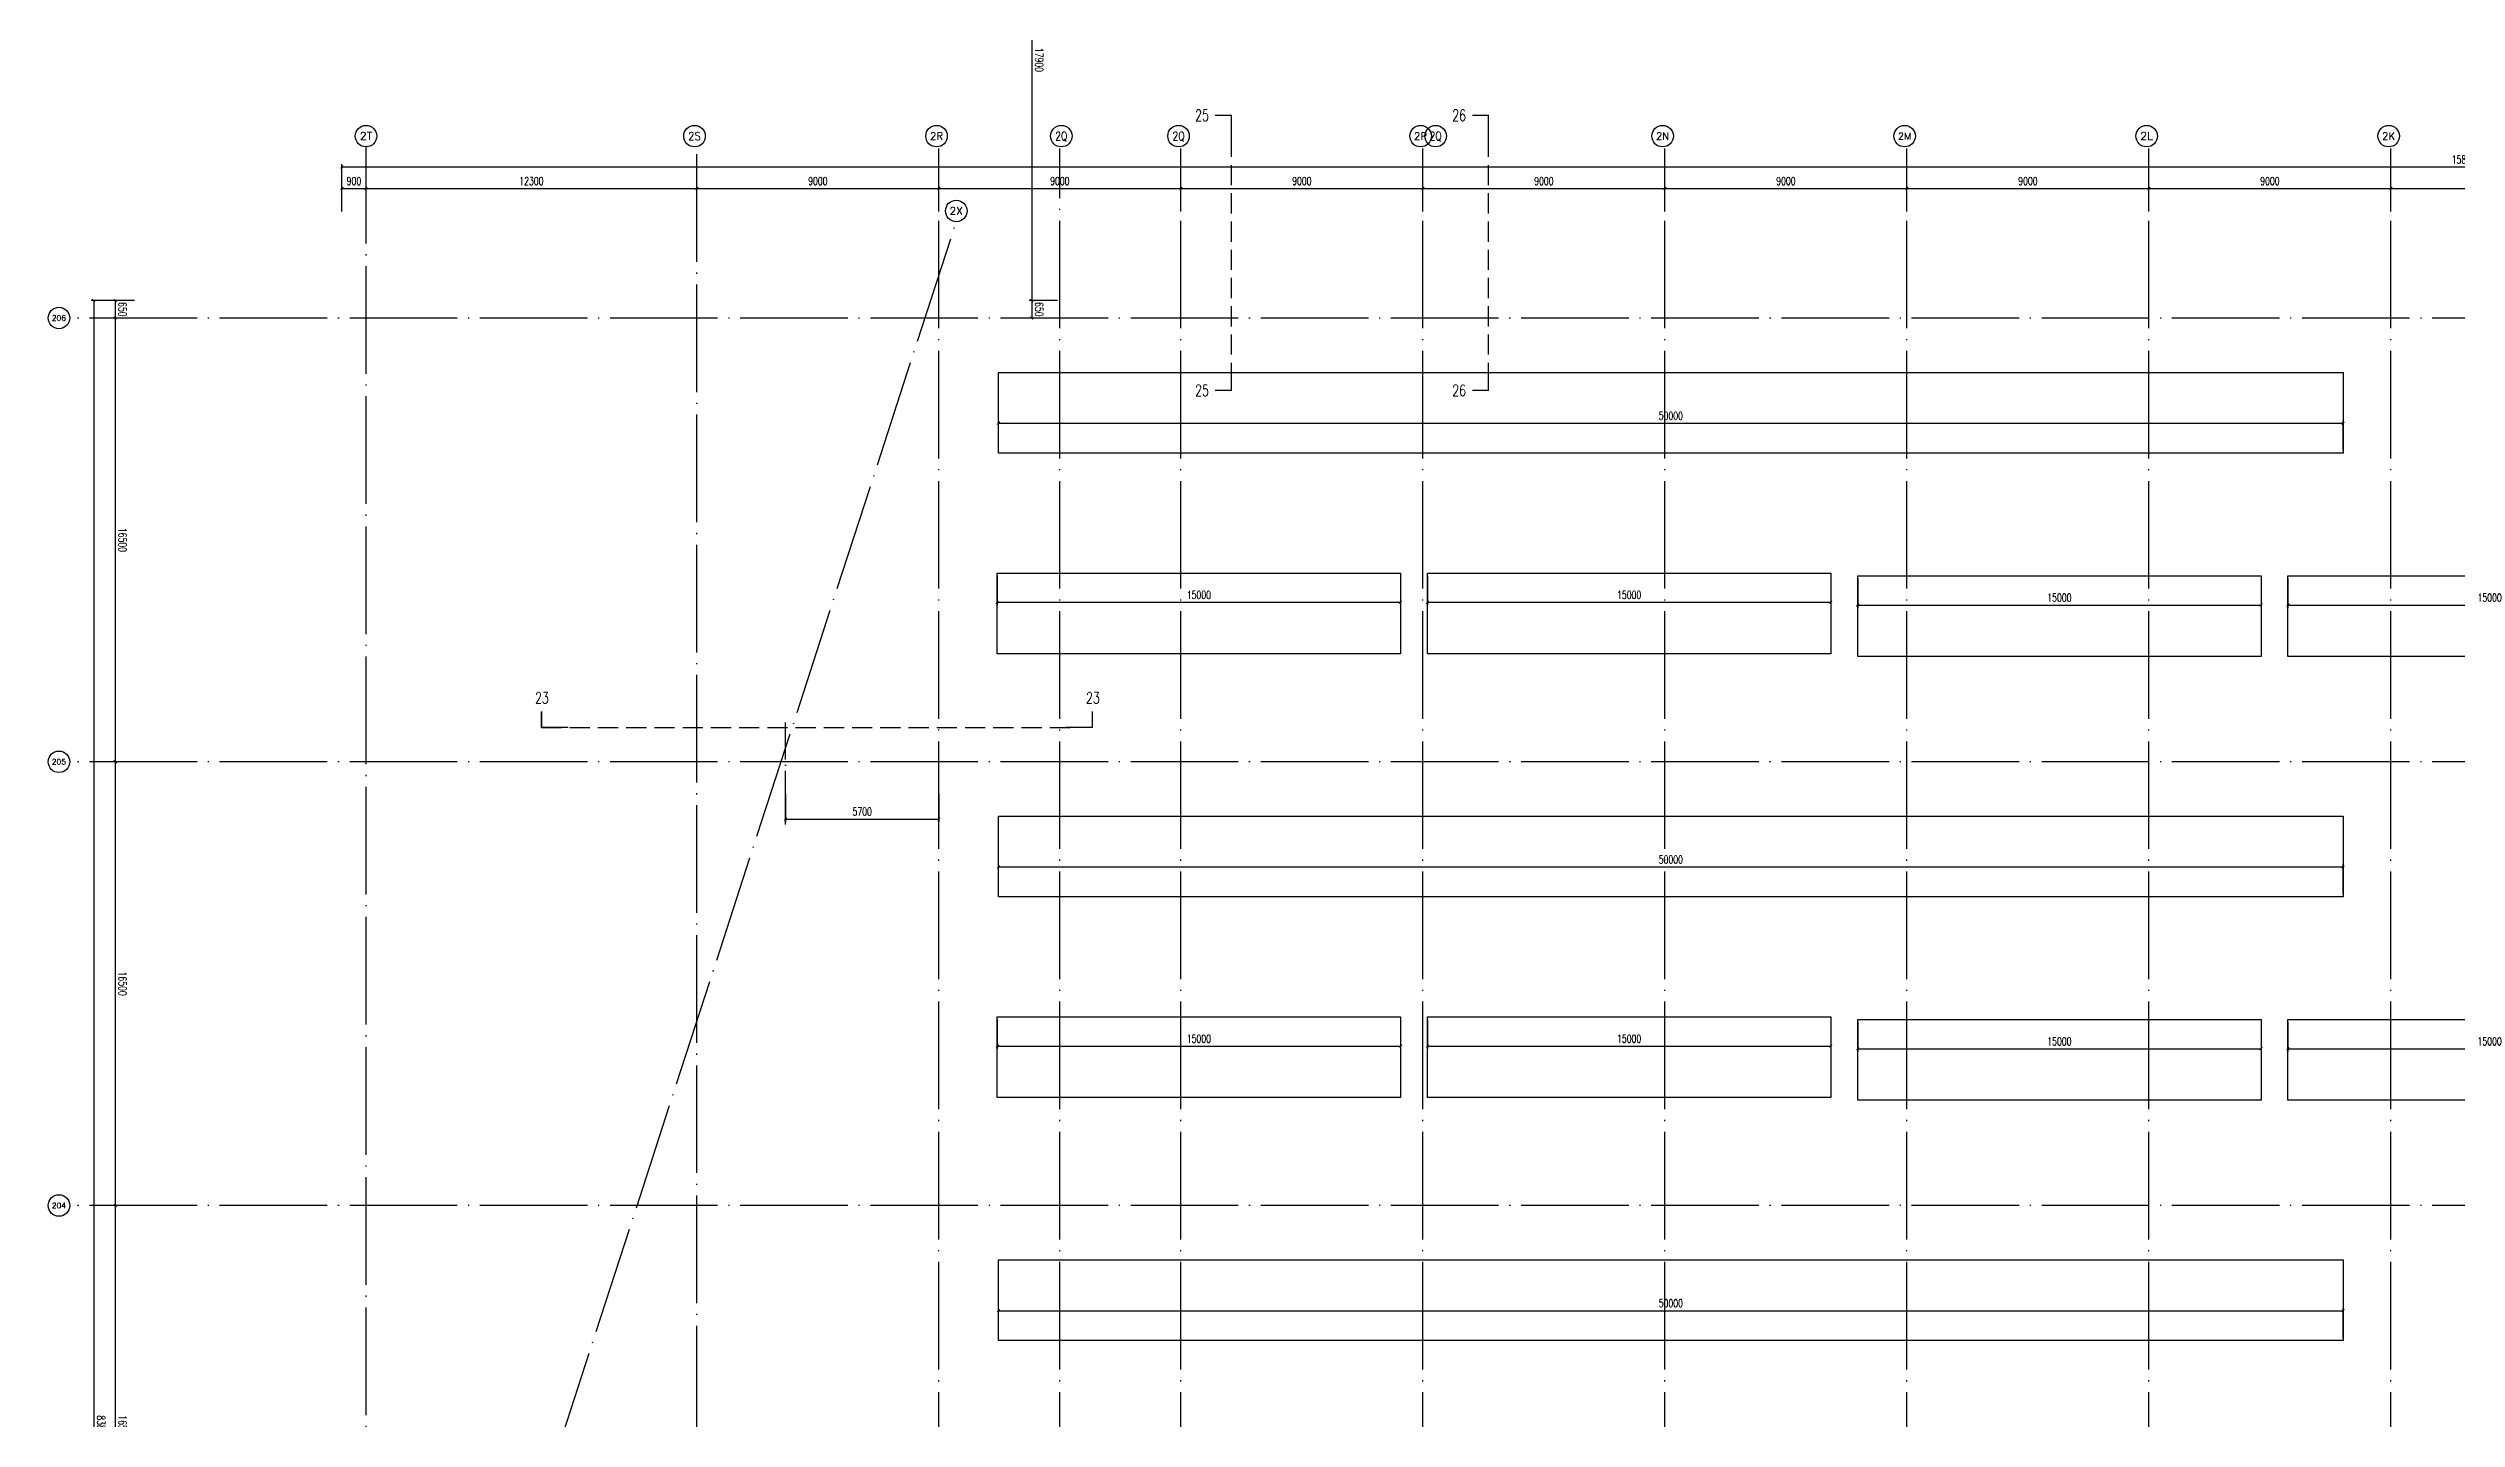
# Model space of a CAD drawing. Extents: x -1313754 to 847533, y 489853 to 941203.
# Drawn here: x -796975 to -707404, y 681639 to 732606 of the extents above; entities that cross this region are included whole.
import ezdxf
from ezdxf.enums import TextEntityAlignment as Align

# ---------------------------------------------------------------- set-up
doc = ezdxf.new("R2010")
doc.units = 0
doc.header["$LTSCALE"] = 1000
doc.header["$MEASUREMENT"] = 0
doc.linetypes.add('DASH', pattern=[0.35, 0.25, -0.1])
doc.linetypes.add('DOTE', pattern=[2.42, 2, -0.2, 0.02, -0.2])
doc.layers.get('Defpoints').update_dxf_attribs({"color": 210})
for name, color, linetype in [('A-AXIS-D', 1, 'Continuous'), ('A-AXIS-DOTE', 14, 'DOTE'), ('A-AXIS-DP', 126, 'Continuous'), ('A-SFCE', 30, 'Continuous'), ('AS-WALL', 40, 'Continuous'), ('DIM_SYMB', 3, 'Continuous'), ('PUB_TEXT', 7, 'Continuous')]:
    doc.layers.add(name, color=color, linetype=linetype)
doc.styles.add('_TCH_AXIS', font='COMPLEX', dxfattribs={"bigfont": 'GBCBIG'})
doc.styles.add('_TCH_DIM_T3', font='SIMPLEX', dxfattribs={"width": 0.705882, "bigfont": 'GBCBIG'})
doc.styles.add('_TCH_LABEL', font='COMPLEX', dxfattribs={"bigfont": 'GBCBIG'})
doc.dimstyles.new('_TCH_ARCH&&100', dxfattribs={"dimtxt": 297.5, "dimasz": 100, "dimexe": 100, "dimexo": 100, "dimgap": 126.25, "dimtad": 1, "dimdec": 0, "dimzin": 0, "dimdsep": 46, "dimtxsty": '_TCH_DIM_T3', "dimblk": 'ARCHTICK', "dimcen": 0.09, "dimclrt": 7, "dimazin": 2, "dimtfac": 1, "dimtdec": 0, "dimtix": 1, "dimtmove": 2, "dimatfit": 3, "dimfxl": 0, "dimtolj": 1, "dimtzin": 0, "dimarcsym": 0})

# ---------------------------------------------------------------- blocks, each defined once
blk = doc.blocks.new('_ArchTick')
at = {"color": 0, "linetype": 'ByBlock', "const_width": 0.4}
blk.add_lwpolyline([(-0.5, -0.5), (0.5, 0.5)], dxfattribs=at)
blk = doc.blocks.new('*D1231')
at = {"layer": 'A-AXIS-D', "color": 0, "lineweight": -2}
for p, q in [((-73024, -115250), (-73846, -115250)), ((-73746, -115250), (-73746, -131750)), ((-73024, -131750), (-73846, -131750))]:
    blk.add_line(p, q, dxfattribs=at)
at = {"layer": 'Defpoints', "color": 0}
for p in [(-72924, -115250), (-73746, -131750), (-72924, -131750)]:
    blk.add_point(p, dxfattribs=at)
at = {"layer": 'A-AXIS-D', "color": 0, "lineweight": -2, "xscale": 100, "yscale": 100, "zscale": 100}
for p, rotation in [((-73746, -115250), 90), ((-73746, -131750), 270)]:
    blk.add_blockref('_ArchTick', p, dxfattribs=dict(at, rotation=rotation))
at = {"layer": 'A-AXIS-D', "color": 7, "insert": (-73471, -123500), "char_height": 297.5, "attachment_point": 5, "rotation": 270, "style": '_TCH_DIM_T3'}
blk.add_mtext('\\A1;16500', dxfattribs=at)
blk = doc.blocks.new('*D1232')
at = {"layer": 'A-AXIS-D', "color": 0, "lineweight": -2}
for p, q in [((-73024, -98750), (-73846, -98750)), ((-73746, -98750), (-73746, -115250)), ((-73024, -115250), (-73846, -115250))]:
    blk.add_line(p, q, dxfattribs=at)
at = {"layer": 'Defpoints', "color": 0}
for p in [(-72924, -98750), (-73746, -115250), (-72924, -115250)]:
    blk.add_point(p, dxfattribs=at)
at = {"layer": 'A-AXIS-D', "color": 0, "lineweight": -2, "xscale": 100, "yscale": 100, "zscale": 100}
for p, rotation in [((-73746, -98750), 90), ((-73746, -115250), 270)]:
    blk.add_blockref('_ArchTick', p, dxfattribs=dict(at, rotation=rotation))
at = {"layer": 'A-AXIS-D', "color": 7, "insert": (-73471, -107000), "char_height": 297.5, "attachment_point": 5, "rotation": 270, "style": '_TCH_DIM_T3'}
blk.add_mtext('\\A1;16500', dxfattribs=at)
blk = doc.blocks.new('*D1233')
at = {"layer": 'A-AXIS-D', "color": 0, "lineweight": -2}
for p, q in [((-73024, -82250), (-73846, -82250)), ((-73746, -82250), (-73746, -98750)), ((-73024, -98750), (-73846, -98750))]:
    blk.add_line(p, q, dxfattribs=at)
at = {"layer": 'Defpoints', "color": 0}
for p in [(-72924, -82250), (-73746, -98750), (-72924, -98750)]:
    blk.add_point(p, dxfattribs=at)
at = {"layer": 'A-AXIS-D', "color": 0, "lineweight": -2, "xscale": 100, "yscale": 100, "zscale": 100}
for p, rotation in [((-73746, -82250), 90), ((-73746, -98750), 270)]:
    blk.add_blockref('_ArchTick', p, dxfattribs=dict(at, rotation=rotation))
at = {"layer": 'A-AXIS-D', "color": 7, "insert": (-73471, -90500), "char_height": 297.5, "attachment_point": 5, "rotation": 270, "style": '_TCH_DIM_T3'}
blk.add_mtext('\\A1;16500', dxfattribs=at)
blk = doc.blocks.new('*D1234')
at = {"layer": 'A-AXIS-D', "color": 0, "lineweight": -2}
for p, q in [((-73024, -81600), (-73846, -81600)), ((-73024, -82250), (-73846, -82250)), ((-73746, -81600), (-73746, -82250))]:
    blk.add_line(p, q, dxfattribs=at)
at = {"layer": 'Defpoints', "color": 0}
for p in [(-73746, -82250), (-72924, -81600), (-72924, -82250)]:
    blk.add_point(p, dxfattribs=at)
at = {"layer": 'A-AXIS-D', "color": 0, "lineweight": -2, "xscale": 100, "yscale": 100, "zscale": 100}
for p, rotation in [((-73746, -81600), 90), ((-73746, -82250), 270)]:
    blk.add_blockref('_ArchTick', p, dxfattribs=dict(at, rotation=rotation))
at = {"layer": 'A-AXIS-D', "color": 7, "insert": (-73471, -81925), "char_height": 297.5, "attachment_point": 5, "rotation": 270, "style": '_TCH_DIM_T3'}
blk.add_mtext('\\A1;650', dxfattribs=at)
blk = doc.blocks.new('*D1235')
at = {"layer": 'A-AXIS-D', "color": 0, "lineweight": -2}
for p, q in [((-38704, -81600), (-39762, -81600)), ((-38704, -82250), (-39762, -82250)), ((-39662, -81600), (-39662, -82250))]:
    blk.add_line(p, q, dxfattribs=at)
at = {"layer": 'Defpoints', "color": 0}
for p in [(-39662, -82250), (-38604, -81600), (-38604, -82250)]:
    blk.add_point(p, dxfattribs=at)
at = {"layer": 'A-AXIS-D', "color": 0, "lineweight": -2, "xscale": 100, "yscale": 100, "zscale": 100}
for p, rotation in [((-39662, -81600), 90), ((-39662, -82250), 270)]:
    blk.add_blockref('_ArchTick', p, dxfattribs=dict(at, rotation=rotation))
at = {"layer": 'A-AXIS-D', "color": 7, "insert": (-39387, -81925), "char_height": 297.5, "attachment_point": 5, "rotation": 270, "style": '_TCH_DIM_T3'}
blk.add_mtext('\\A1;650', dxfattribs=at)
blk = doc.blocks.new('*D1236')
at = {"layer": 'A-AXIS-D', "color": 0, "lineweight": -2}
for p, q in [((-38704, -63700), (-39762, -63700)), ((-39662, -63700), (-39662, -81600)), ((-38704, -81600), (-39762, -81600))]:
    blk.add_line(p, q, dxfattribs=at)
at = {"layer": 'Defpoints', "color": 0}
for p in [(-38604, -63700), (-39662, -81600), (-38604, -81600)]:
    blk.add_point(p, dxfattribs=at)
at = {"layer": 'A-AXIS-D', "color": 0, "lineweight": -2, "xscale": 100, "yscale": 100, "zscale": 100}
for p, rotation in [((-39662, -63700), 90), ((-39662, -81600), 270)]:
    blk.add_blockref('_ArchTick', p, dxfattribs=dict(at, rotation=rotation))
at = {"layer": 'A-AXIS-D', "color": 7, "insert": (-39387, -72650), "char_height": 297.5, "attachment_point": 5, "rotation": 270, "style": '_TCH_DIM_T3'}
blk.add_mtext('\\A1;17900', dxfattribs=at)
blk = doc.blocks.new('*D1385')
at = {"layer": 'A-AXIS-D', "color": 0, "lineweight": -2}
for p, q in [((-65318, -78290), (-65318, -77330)), ((-65318, -77430), (-64418, -77430)), ((-64418, -78290), (-64418, -77330))]:
    blk.add_line(p, q, dxfattribs=at)
at = {"layer": 'Defpoints', "color": 0}
for p in [(-64418, -77430), (-65318, -78390), (-64418, -78390)]:
    blk.add_point(p, dxfattribs=at)
at = {"layer": 'A-AXIS-D', "color": 0, "lineweight": -2, "xscale": 100, "yscale": 100, "zscale": 100, "rotation": 180}
blk.add_blockref('_ArchTick', (-65318, -77430), dxfattribs=at)
at = {"layer": 'A-AXIS-D', "color": 0, "lineweight": -2, "xscale": 100, "yscale": 100, "zscale": 100}
blk.add_blockref('_ArchTick', (-64418, -77430), dxfattribs=at)
at = {"layer": 'A-AXIS-D', "color": 7, "insert": (-64868, -77155), "char_height": 297.5, "attachment_point": 5, "style": '_TCH_DIM_T3'}
blk.add_mtext('\\A1;900', dxfattribs=at)
blk = doc.blocks.new('*D1386')
at = {"layer": 'A-AXIS-D', "color": 0, "lineweight": -2}
for p, q in [((-64418, -78290), (-64418, -77330)), ((-64418, -77430), (-52118, -77430)), ((-52118, -78290), (-52118, -77330))]:
    blk.add_line(p, q, dxfattribs=at)
at = {"layer": 'Defpoints', "color": 0}
for p in [(-52118, -77430), (-64418, -78390), (-52118, -78390)]:
    blk.add_point(p, dxfattribs=at)
at = {"layer": 'A-AXIS-D', "color": 0, "lineweight": -2, "xscale": 100, "yscale": 100, "zscale": 100, "rotation": 180}
blk.add_blockref('_ArchTick', (-64418, -77430), dxfattribs=at)
at = {"layer": 'A-AXIS-D', "color": 0, "lineweight": -2, "xscale": 100, "yscale": 100, "zscale": 100}
blk.add_blockref('_ArchTick', (-52118, -77430), dxfattribs=at)
at = {"layer": 'A-AXIS-D', "color": 7, "insert": (-58268, -77155), "char_height": 297.5, "attachment_point": 5, "style": '_TCH_DIM_T3'}
blk.add_mtext('\\A1;12300', dxfattribs=at)
blk = doc.blocks.new('*D1387')
at = {"layer": 'A-AXIS-D', "color": 0, "lineweight": -2}
for p, q in [((-52118, -78290), (-52118, -77330)), ((-52118, -77430), (-43118, -77430)), ((-43118, -78290), (-43118, -77330))]:
    blk.add_line(p, q, dxfattribs=at)
at = {"layer": 'Defpoints', "color": 0}
for p in [(-43118, -77430), (-52118, -78390), (-43118, -78390)]:
    blk.add_point(p, dxfattribs=at)
at = {"layer": 'A-AXIS-D', "color": 0, "lineweight": -2, "xscale": 100, "yscale": 100, "zscale": 100, "rotation": 180}
blk.add_blockref('_ArchTick', (-52118, -77430), dxfattribs=at)
at = {"layer": 'A-AXIS-D', "color": 0, "lineweight": -2, "xscale": 100, "yscale": 100, "zscale": 100}
blk.add_blockref('_ArchTick', (-43118, -77430), dxfattribs=at)
at = {"layer": 'A-AXIS-D', "color": 7, "insert": (-47618, -77155), "char_height": 297.5, "attachment_point": 5, "style": '_TCH_DIM_T3'}
blk.add_mtext('\\A1;9000', dxfattribs=at)
blk = doc.blocks.new('*D1388')
at = {"layer": 'A-AXIS-D', "color": 0, "lineweight": -2}
for p, q in [((-43118, -78290), (-43118, -77330)), ((-43118, -77430), (-34118, -77430)), ((-34118, -78290), (-34118, -77330))]:
    blk.add_line(p, q, dxfattribs=at)
at = {"layer": 'Defpoints', "color": 0}
for p in [(-34118, -77430), (-43118, -78390), (-34118, -78390)]:
    blk.add_point(p, dxfattribs=at)
at = {"layer": 'A-AXIS-D', "color": 0, "lineweight": -2, "xscale": 100, "yscale": 100, "zscale": 100, "rotation": 180}
blk.add_blockref('_ArchTick', (-43118, -77430), dxfattribs=at)
at = {"layer": 'A-AXIS-D', "color": 0, "lineweight": -2, "xscale": 100, "yscale": 100, "zscale": 100}
blk.add_blockref('_ArchTick', (-34118, -77430), dxfattribs=at)
at = {"layer": 'A-AXIS-D', "color": 7, "insert": (-38618, -77155), "char_height": 297.5, "attachment_point": 5, "style": '_TCH_DIM_T3'}
blk.add_mtext('\\A1;9000', dxfattribs=at)
blk = doc.blocks.new('*D1389')
at = {"layer": 'A-AXIS-D', "color": 0, "lineweight": -2}
for p, q in [((-34118, -78290), (-34118, -77330)), ((-34118, -77430), (-25118, -77430)), ((-25118, -78290), (-25118, -77330))]:
    blk.add_line(p, q, dxfattribs=at)
at = {"layer": 'Defpoints', "color": 0}
for p in [(-25118, -77430), (-34118, -78390), (-25118, -78390)]:
    blk.add_point(p, dxfattribs=at)
at = {"layer": 'A-AXIS-D', "color": 0, "lineweight": -2, "xscale": 100, "yscale": 100, "zscale": 100, "rotation": 180}
blk.add_blockref('_ArchTick', (-34118, -77430), dxfattribs=at)
at = {"layer": 'A-AXIS-D', "color": 0, "lineweight": -2, "xscale": 100, "yscale": 100, "zscale": 100}
blk.add_blockref('_ArchTick', (-25118, -77430), dxfattribs=at)
at = {"layer": 'A-AXIS-D', "color": 7, "insert": (-29618, -77155), "char_height": 297.5, "attachment_point": 5, "style": '_TCH_DIM_T3'}
blk.add_mtext('\\A1;9000', dxfattribs=at)
blk = doc.blocks.new('*D1390')
at = {"layer": 'A-AXIS-D', "color": 0, "lineweight": -2}
for p, q in [((-25118, -78290), (-25118, -77330)), ((-25118, -77430), (-16118, -77430)), ((-16118, -78290), (-16118, -77330))]:
    blk.add_line(p, q, dxfattribs=at)
at = {"layer": 'Defpoints', "color": 0}
for p in [(-16118, -77430), (-25118, -78390), (-16118, -78390)]:
    blk.add_point(p, dxfattribs=at)
at = {"layer": 'A-AXIS-D', "color": 0, "lineweight": -2, "xscale": 100, "yscale": 100, "zscale": 100, "rotation": 180}
blk.add_blockref('_ArchTick', (-25118, -77430), dxfattribs=at)
at = {"layer": 'A-AXIS-D', "color": 0, "lineweight": -2, "xscale": 100, "yscale": 100, "zscale": 100}
blk.add_blockref('_ArchTick', (-16118, -77430), dxfattribs=at)
at = {"layer": 'A-AXIS-D', "color": 7, "insert": (-20618, -77155), "char_height": 297.5, "attachment_point": 5, "style": '_TCH_DIM_T3'}
blk.add_mtext('\\A1;9000', dxfattribs=at)
blk = doc.blocks.new('*D1391')
at = {"layer": 'A-AXIS-D', "color": 0, "lineweight": -2}
for p, q in [((-16118, -78290), (-16118, -77330)), ((-16118, -77430), (-7118, -77430)), ((-7118, -78290), (-7118, -77330))]:
    blk.add_line(p, q, dxfattribs=at)
at = {"layer": 'Defpoints', "color": 0}
for p in [(-7118, -77430), (-16118, -78390), (-7118, -78390)]:
    blk.add_point(p, dxfattribs=at)
at = {"layer": 'A-AXIS-D', "color": 0, "lineweight": -2, "xscale": 100, "yscale": 100, "zscale": 100, "rotation": 180}
blk.add_blockref('_ArchTick', (-16118, -77430), dxfattribs=at)
at = {"layer": 'A-AXIS-D', "color": 0, "lineweight": -2, "xscale": 100, "yscale": 100, "zscale": 100}
blk.add_blockref('_ArchTick', (-7118, -77430), dxfattribs=at)
at = {"layer": 'A-AXIS-D', "color": 7, "insert": (-11618, -77155), "char_height": 297.5, "attachment_point": 5, "style": '_TCH_DIM_T3'}
blk.add_mtext('\\A1;9000', dxfattribs=at)
blk = doc.blocks.new('*D1392')
at = {"layer": 'A-AXIS-D', "color": 0, "lineweight": -2}
for p, q in [((-7118, -78290), (-7118, -77330)), ((-7118, -77430), (1882, -77430)), ((1882, -78290), (1882, -77330))]:
    blk.add_line(p, q, dxfattribs=at)
at = {"layer": 'Defpoints', "color": 0}
for p in [(1882, -77430), (-7118, -78390), (1882, -78390)]:
    blk.add_point(p, dxfattribs=at)
at = {"layer": 'A-AXIS-D', "color": 0, "lineweight": -2, "xscale": 100, "yscale": 100, "zscale": 100, "rotation": 180}
blk.add_blockref('_ArchTick', (-7118, -77430), dxfattribs=at)
at = {"layer": 'A-AXIS-D', "color": 0, "lineweight": -2, "xscale": 100, "yscale": 100, "zscale": 100}
blk.add_blockref('_ArchTick', (1882, -77430), dxfattribs=at)
at = {"layer": 'A-AXIS-D', "color": 7, "insert": (-2618, -77155), "char_height": 297.5, "attachment_point": 5, "style": '_TCH_DIM_T3'}
blk.add_mtext('\\A1;9000', dxfattribs=at)
blk = doc.blocks.new('*D1393')
at = {"layer": 'A-AXIS-D', "color": 0, "lineweight": -2}
for p, q in [((1882, -78290), (1882, -77330)), ((1882, -77430), (10882, -77430)), ((10882, -78290), (10882, -77330))]:
    blk.add_line(p, q, dxfattribs=at)
at = {"layer": 'Defpoints', "color": 0}
for p in [(10882, -77430), (1882, -78390), (10882, -78390)]:
    blk.add_point(p, dxfattribs=at)
at = {"layer": 'A-AXIS-D', "color": 0, "lineweight": -2, "xscale": 100, "yscale": 100, "zscale": 100, "rotation": 180}
blk.add_blockref('_ArchTick', (1882, -77430), dxfattribs=at)
at = {"layer": 'A-AXIS-D', "color": 0, "lineweight": -2, "xscale": 100, "yscale": 100, "zscale": 100}
blk.add_blockref('_ArchTick', (10882, -77430), dxfattribs=at)
at = {"layer": 'A-AXIS-D', "color": 7, "insert": (6382, -77155), "char_height": 297.5, "attachment_point": 5, "style": '_TCH_DIM_T3'}
blk.add_mtext('\\A1;9000', dxfattribs=at)
blk = doc.blocks.new('*D1394')
at = {"layer": 'A-AXIS-D', "color": 0, "lineweight": -2}
for p, q in [((10882, -78290), (10882, -77330)), ((10882, -77430), (19882, -77430)), ((19882, -78290), (19882, -77330))]:
    blk.add_line(p, q, dxfattribs=at)
at = {"layer": 'Defpoints', "color": 0}
for p in [(19882, -77430), (10882, -78390), (19882, -78390)]:
    blk.add_point(p, dxfattribs=at)
at = {"layer": 'A-AXIS-D', "color": 0, "lineweight": -2, "xscale": 100, "yscale": 100, "zscale": 100, "rotation": 180}
blk.add_blockref('_ArchTick', (10882, -77430), dxfattribs=at)
at = {"layer": 'A-AXIS-D', "color": 0, "lineweight": -2, "xscale": 100, "yscale": 100, "zscale": 100}
blk.add_blockref('_ArchTick', (19882, -77430), dxfattribs=at)
at = {"layer": 'A-AXIS-D', "color": 7, "insert": (15382, -77155), "char_height": 297.5, "attachment_point": 5, "style": '_TCH_DIM_T3'}
blk.add_mtext('\\A1;9000', dxfattribs=at)
blk = doc.blocks.new('*D1404')
at = {"layer": 'A-AXIS-D', "color": 0, "lineweight": -2}
for p, q in [((-65318, -78190), (-65318, -76530)), ((-65318, -76630), (92682, -76630)), ((92682, -78190), (92682, -76530))]:
    blk.add_line(p, q, dxfattribs=at)
at = {"layer": 'Defpoints', "color": 0}
for p in [(92682, -76630), (-65318, -78290), (92682, -78290)]:
    blk.add_point(p, dxfattribs=at)
at = {"layer": 'A-AXIS-D', "color": 0, "lineweight": -2, "xscale": 100, "yscale": 100, "zscale": 100, "rotation": 180}
blk.add_blockref('_ArchTick', (-65318, -76630), dxfattribs=at)
at = {"layer": 'A-AXIS-D', "color": 0, "lineweight": -2, "xscale": 100, "yscale": 100, "zscale": 100}
blk.add_blockref('_ArchTick', (92682, -76630), dxfattribs=at)
at = {"layer": 'A-AXIS-D', "color": 7, "insert": (13682, -76355), "char_height": 297.5, "attachment_point": 5, "style": '_TCH_DIM_T3'}
blk.add_mtext('\\A1;158000', dxfattribs=at)
blk = doc.blocks.new('*D1407')
at = {"layer": 'A-AXIS-D', "color": 0, "lineweight": -2}
for p, q in [((-73124, -81600), (-74646, -81600)), ((-74546, -81600), (-74546, -165400)), ((-73124, -165400), (-74646, -165400))]:
    blk.add_line(p, q, dxfattribs=at)
at = {"layer": 'Defpoints', "color": 0}
for p in [(-73024, -81600), (-74546, -165400), (-73024, -165400)]:
    blk.add_point(p, dxfattribs=at)
at = {"layer": 'A-AXIS-D', "color": 0, "lineweight": -2, "xscale": 100, "yscale": 100, "zscale": 100}
for p, rotation in [((-74546, -81600), 90), ((-74546, -165400), 270)]:
    blk.add_blockref('_ArchTick', p, dxfattribs=dict(at, rotation=rotation))
at = {"layer": 'A-AXIS-D', "color": 7, "insert": (-74271, -123500), "char_height": 297.5, "attachment_point": 5, "rotation": 270, "style": '_TCH_DIM_T3'}
blk.add_mtext('\\A1;83800', dxfattribs=at)
blk = doc.blocks.new('*D1483')
at = {"layer": 'A-AXIS-D', "color": 0, "lineweight": -2}
for p, q in [((-48818, -99940), (-48818, -100978)), ((-43118, -99940), (-43118, -100978)), ((-48818, -100878), (-43118, -100878))]:
    blk.add_line(p, q, dxfattribs=at)
at = {"layer": 'Defpoints', "color": 0}
for p in [(-48818, -99840), (-43118, -99840), (-43118, -100878)]:
    blk.add_point(p, dxfattribs=at)
at = {"layer": 'A-AXIS-D', "color": 0, "lineweight": -2, "xscale": 100, "yscale": 100, "zscale": 100, "rotation": 180}
blk.add_blockref('_ArchTick', (-48818, -100878), dxfattribs=at)
at = {"layer": 'A-AXIS-D', "color": 0, "lineweight": -2, "xscale": 100, "yscale": 100, "zscale": 100}
blk.add_blockref('_ArchTick', (-43118, -100878), dxfattribs=at)
at = {"layer": 'A-AXIS-D', "color": 7, "insert": (-45968, -100602), "char_height": 297.5, "attachment_point": 5, "style": '_TCH_DIM_T3'}
blk.add_mtext('\\A1;5700', dxfattribs=at)
blk = doc.blocks.new('*D2322')
at = {"layer": 'A-AXIS-DP', "color": 0, "lineweight": -2}
for p, q in [((-179054, 719270), (-179054, 720380)), ((-179054, 720280), (-129054, 720280)), ((-129054, 719270), (-129054, 720380))]:
    blk.add_line(p, q, dxfattribs=at)
at = {"layer": 'Defpoints', "color": 0}
for p in [(-129054, 720280), (-179054, 719170), (-129054, 719170)]:
    blk.add_point(p, dxfattribs=at)
at = {"layer": 'A-AXIS-DP', "color": 0, "lineweight": -2, "xscale": 100, "yscale": 100, "zscale": 100, "rotation": 180}
blk.add_blockref('_ArchTick', (-179054, 720280), dxfattribs=at)
at = {"layer": 'A-AXIS-DP', "color": 0, "lineweight": -2, "xscale": 100, "yscale": 100, "zscale": 100}
blk.add_blockref('_ArchTick', (-129054, 720280), dxfattribs=at)
at = {"layer": 'A-AXIS-DP', "color": 7, "insert": (-154054, 720555), "char_height": 297.5, "attachment_point": 5, "style": '_TCH_DIM_T3'}
blk.add_mtext('\\A1;50000', dxfattribs=at)
blk = doc.blocks.new('*D2321')
at = {"layer": 'A-AXIS-DP', "color": 0, "lineweight": -2}
for p, q in [((-144054, 715580), (-144054, 714490)), ((-129054, 715580), (-129054, 714490)), ((-144054, 714590), (-129054, 714590))]:
    blk.add_line(p, q, dxfattribs=at)
at = {"layer": 'Defpoints', "color": 0}
for p in [(-144054, 715680), (-129054, 715680), (-129054, 714590)]:
    blk.add_point(p, dxfattribs=at)
at = {"layer": 'A-AXIS-DP', "color": 0, "lineweight": -2, "xscale": 100, "yscale": 100, "zscale": 100, "rotation": 180}
blk.add_blockref('_ArchTick', (-144054, 714590), dxfattribs=at)
at = {"layer": 'A-AXIS-DP', "color": 0, "lineweight": -2, "xscale": 100, "yscale": 100, "zscale": 100}
blk.add_blockref('_ArchTick', (-129054, 714590), dxfattribs=at)
at = {"layer": 'A-AXIS-DP', "color": 7, "insert": (-136554, 714865), "char_height": 297.5, "attachment_point": 5, "style": '_TCH_DIM_T3'}
blk.add_mtext('\\A1;15000', dxfattribs=at)
blk = doc.blocks.new('dote')
at = {"layer": 'A-AXIS-D'}
for centre in [(-64417.8, -75483.9), (-52202.7, -75483.9), (-43202.7, -75483.9), (-38562.7, -75483.9), (-34202.7, -75483.9), (-25202.7, -75483.9), (-24642.7, -75483.9), (-16202.7, -75483.9), (-7202.7, -75483.9), (1797.3, -75483.9), (10797.3, -75483.9), (-42470.2, -78266), (-75839, -82248.9), (-75839, -98748.9), (-75839, -115248.9)]:
    blk.add_circle(centre, 400, dxfattribs=at)
at = {"layer": 'A-AXIS-DOTE', "ltscale": 2}
for p, q in [((-64417.8, -171438.9), (-64417.8, -75850)), ((-52117.8, -264080), (-52117.8, -75950)), ((-43117.8, -169748.9), (-43117.8, -75950)), ((-38617.8, -169748.9), (-38617.8, -75950)), ((-34117.8, -169748.9), (-34117.8, -75950)), ((-25117.8, -169748.9), (-25117.8, -75950)), ((-16117.8, -169748.9), (-16117.8, -75950)), ((-7117.8, -169748.9), (-7117.8, -75950)), ((1882.2, -169748.9), (1882.2, -75950)), ((10882.2, -169748.9), (10882.2, -75950)), ((98696.4, -82250), (-75513.6, -82250)), ((98696.4, -98750), (-75513.6, -98750)), ((98696.4, -115250), (-75513.6, -115250))]:
    blk.add_line(p, q, dxfattribs=at)
at = {"layer": 'A-AXIS-DOTE'}
blk.add_line((-48817.8, -101080), (-48817.8, -97290), dxfattribs=at)
at = {"layer": 'A-AXIS-DOTE', "ltscale": 2}
blk.add_lwpolyline([(-66316.4, -152160.4), (-42470.2, -78666)], dxfattribs=at)
at = {"layer": 'DIM_SYMB', "linetype": 'DASH', "ltscale": 3}
for p, q in [((-32243.6, -75510), (-32243.6, -84140)), ((-22683.6, -75510), (-22683.6, -84140))]:
    blk.add_line(p, q, dxfattribs=at)
at = {"layer": 'DIM_SYMB', "const_width": 50}
for points in [[(-32843.6, -74710), (-32243.6, -74710), (-32243.6, -75710)], [(-23283.6, -74710), (-22683.6, -74710), (-22683.6, -75710)], [(-32243.6, -83940), (-32243.6, -84940), (-32843.6, -84940)], [(-22683.6, -83940), (-22683.6, -84940), (-23283.6, -84940)], [(-57893.6, -96870.9), (-57893.6, -97470.9), (-56893.6, -97470.9)], [(-38403.6, -97470.9), (-37403.6, -97470.9), (-37403.6, -96870.9)]]:
    blk.add_lwpolyline(points, dxfattribs=at)
at = {"layer": 'DIM_SYMB', "linetype": 'DASH', "ltscale": 3}
blk.add_lwpolyline([(-57893.6, -97470.9), (-38003.6, -97470.9)], dxfattribs=at)
at = {"layer": 'PUB_TEXT', "style": '_TCH_LABEL', "width": 0.705882}
for s, p in [('25', (-33586.5, -74922.5)), ('26', (-24026.5, -74922.5)), ('25', (-33586.5, -85152.5)), ('26', (-24026.5, -85152.5)), ('23', (-58136.5, -96583.4)), ('23', (-37646.5, -96583.4))]:
    blk.add_text(s, height=425, dxfattribs=at).set_placement(p)
at = {"layer": 'PUB_TEXT', "style": '_TCH_AXIS'}
for s, height, p, p2 in [('2T', 288.12, (-64657.9, -75627.9), (-64177.7, -75627.9)), ('2S', 294.28, (-52440.9, -75631), (-51964.5, -75631)), ('2R', 270.86, (-43447.8, -75619.3), (-42957.6, -75619.3)), ('2P', 276.42, (-25446.2, -75622.1), (-24959.2, -75622.1)), ('2N', 265.5, (-16449.2, -75616.6), (-15956.2, -75616.6)), ('2M', 255.29, (-7451.9, -75611.5), (-6953.5, -75611.5)), ('2L', 288.12, (1557.2, -75627.9), (2037.4, -75627.9)), ('2K', 265.5, (10550.8, -75616.6), (11043.8, -75616.6)), ('2X', 270.86, (-42715.3, -78401.4), (-42225.1, -78401.4)), ('206', 202.97, (-76100, -82350.4), (-75578, -82350.4)), ('205', 202.97, (-76100, -98850.4), (-75578, -98850.4)), ('204', 196.63, (-76101.2, -115347.2), (-75576.8, -115347.2))]:
    blk.add_text(s, height=height, dxfattribs=at).set_placement(p, p2, align=Align.FIT)
at = {"layer": 'PUB_TEXT', "style": '_TCH_AXIS', "width": 0.807692}
for p, p2 in [((-38789.7, -75647.8), (-38335.7, -75647.8)), ((-34429.7, -75647.8), (-33975.7, -75647.8)), ((-24869.7, -75647.8), (-24415.7, -75647.8))]:
    blk.add_text('2Q', height=327.87, dxfattribs=at).set_placement(p, p2, align=Align.FIT)
at = {"layer": 'A-AXIS-D'}
for base, p1, p2, picture, middle in [((-39661.9, -81600), (-38603.6, -63700), (-38603.6, -81600), '*D1236', (-39386.9, -72650)), ((-74546.2, -165400), (-73024, -81600), (-73024, -165400), '*D1407', (-74271.2, -123500)), ((-73746.2, -82250), (-72924, -81600), (-72924, -82250), '*D1234', (-73471.2, -81925)), ((-73746.2, -98750), (-72924, -82250), (-72924, -98750), '*D1233', (-73471.2, -90500)), ((-39661.9, -82250), (-38603.6, -81600), (-38603.6, -82250), '*D1235', (-39386.9, -81925)), ((-73746.2, -115250), (-72924, -98750), (-72924, -115250), '*D1232', (-73471.2, -107000)), ((-73746.2, -131750), (-72924, -115250), (-72924, -131750), '*D1231', (-73471.2, -123500))]:
    dim = blk.add_linear_dim(base=base, p1=p1, p2=p2, angle=270, dimstyle='_TCH_ARCH&&100', override={"dimgap": 0}, dxfattribs=at)
    dim.commit()
    dim.dimension.update_dxf_attribs({"geometry": picture, "text_midpoint": middle, "dimtype": 161, "text_rotation": 270})
for base, p1, p2, picture, middle in [((92682.2, -76630), (-65317.8, -78290), (92682.2, -78290), '*D1404', (13682.2, -76355)), ((-64417.8, -77430), (-65317.8, -78390), (-64417.8, -78390), '*D1385', (-64867.8, -77155)), ((-52117.8, -77430), (-64417.8, -78390), (-52117.8, -78390), '*D1386', (-58267.8, -77155)), ((-43117.8, -77430), (-52117.8, -78390), (-43117.8, -78390), '*D1387', (-47617.8, -77155)), ((-34117.8, -77430), (-43117.8, -78390), (-34117.8, -78390), '*D1388', (-38617.8, -77155)), ((-25117.8, -77430), (-34117.8, -78390), (-25117.8, -78390), '*D1389', (-29617.8, -77155)), ((-16117.8, -77430), (-25117.8, -78390), (-16117.8, -78390), '*D1390', (-20617.8, -77155)), ((-7117.8, -77430), (-16117.8, -78390), (-7117.8, -78390), '*D1391', (-11617.8, -77155)), ((1882.2, -77430), (-7117.8, -78390), (1882.2, -78390), '*D1392', (-2617.8, -77155)), ((10882.2, -77430), (1882.2, -78390), (10882.2, -78390), '*D1393', (6382.2, -77155)), ((19882.2, -77430), (10882.2, -78390), (19882.2, -78390), '*D1394', (15382.2, -77155)), ((-43117.8, -100877.5), (-48817.8, -99840), (-43117.8, -99840), '*D1483', (-45967.8, -100602.5))]:
    dim = blk.add_linear_dim(base=base, p1=p1, p2=p2, angle=0, dimstyle='_TCH_ARCH&&100', override={"dimgap": 0}, dxfattribs=at)
    dim.commit()
    dim.dimension.update_dxf_attribs({"geometry": picture, "text_midpoint": middle, "dimtype": 161})
blk = doc.blocks.new('w42342132')
at = {"layer": 'A-SFCE', "color": 5}
blk.add_lwpolyline([(-179054.2, 722170), (-129054.2, 722170), (-129054.2, 719170), (-179054.2, 719170)], close=True, dxfattribs=at)
at = {"layer": 'A-AXIS-DP', "color": 1}
dim = blk.add_aligned_dim(p1=(-179054.2, 719170), p2=(-129054.2, 719170), distance=1110, dimstyle='_TCH_ARCH&&100', dxfattribs=at)
dim.commit()
dim.dimension.update_dxf_attribs({"geometry": '*D2322', "text_midpoint": (-154054.2, 720555)})
blk = doc.blocks.new('w42332')
at = {"layer": 'A-SFCE', "color": 5}
blk.add_lwpolyline([(-144054.2, 715680), (-129054.2, 715680), (-129054.2, 712680), (-144054.2, 712680)], close=True, dxfattribs=at)
at = {"layer": 'A-AXIS-DP', "color": 1}
dim = blk.add_aligned_dim(p1=(-144054.2, 715680), p2=(-129054.2, 715680), distance=-1090, dimstyle='_TCH_ARCH&&100', dxfattribs=at)
dim.commit()
dim.dimension.update_dxf_attribs({"geometry": '*D2321', "text_midpoint": (-136554.2, 714865)})
blk = doc.blocks.new('4234324333332222')
at = {"layer": 'A-SFCE'}
for name, p in [('w42342132', (-82580, 33970)), ('w42332', (-117630, 33000)), ('w42332', (-101630, 33000)), ('w42332', (-85630, 32900)), ('w42332', (-69630, 32900)), ('w42342132', (-82580, 17470)), ('w42332', (-117630, 16500)), ('w42332', (-101630, 16500)), ('w42332', (-85630, 16400)), ('w42332', (-69630, 16400)), ('w42342132', (-82580, 970))]:
    blk.add_blockref(name, p, dxfattribs=at)

msp = doc.modelspace()

# ---------------------------------------------------------------- block references
at = {"layer": 'A-SFCE'}
msp.add_blockref('4234324333332222', (-500000, -35590), dxfattribs=at)
at = {"layer": 'AS-WALL'}
msp.add_blockref('dote', (-720736.4, 804820), dxfattribs=at)

doc.saveas('drawing.dxf')
